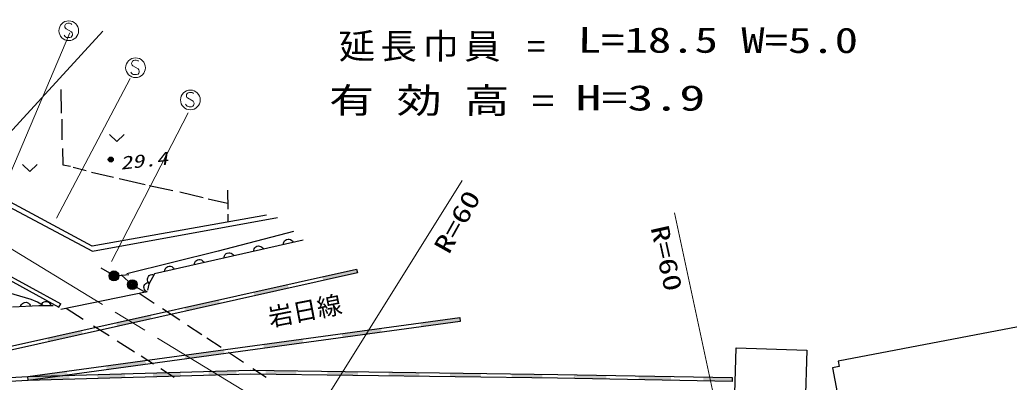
# Model space of a CAD drawing. Units: millimetres, scale not verified. Extents: x 40000 to 680000, y 20000 to 380000.
# Drawn here: x 351330 to 451187, y 265580 to 302129 of the extents above; entities that cross this region are included whole.
import ezdxf
from ezdxf.enums import TextEntityAlignment as Align

# ---------------------------------------------------------------- set-up
doc = ezdxf.new("R2010")
doc.units = ezdxf.units.MM
doc.header["$LTSCALE"] = 1000
doc.linetypes.add('CHAIN', pattern=[18.5, 12, -1.5, 3.5, -1.5])
for name, color, linetype, lineweight in [('M-BGD', 7, 'Continuous', 25), ('M-BGD-HTXT', 7, 'Continuous', 13), ('M-BMK', 2, 'CHAIN', 13), ('M-STR-STR1', 1, 'Continuous', 25)]:
    doc.layers.add(name, color=color, linetype=linetype, lineweight=lineweight)
doc.styles.add('ＭＳ ゴシック', font='')
doc.styles.get('ＭＳ ゴシック').set_extended_font_data('MS Gothic')

# ---------------------------------------------------------------- blocks, each defined once
blk = doc.blocks.new('BUHIN90')
at = {"color": 7, "linetype": 'Continuous', "lineweight": 25}
blk.add_lwpolyline([(-166, 472), (-44, 472), (68, 448), (203, 395), (296, 311), (368, 212), (420, 65), (426, -57), (405, -181), (334, -309), (262, -398), (166, -472)], dxfattribs=at)
blk = doc.blocks.new('BUHIN104')
at = {"color": 7, "linetype": 'Continuous', "lineweight": 25}
for radius in [498, 440, 382, 322, 265, 195, 135, 77.5, 15]:
    blk.add_circle((0, 0), radius, dxfattribs=at)
blk = doc.blocks.new('BUHIN105')
at = {"color": 7, "linetype": 'Continuous', "lineweight": 25}
for centre, radius in [((0, 0), 250), ((0, 0), 219), ((0, 0), 188), ((0, 0), 156), ((0, 0), 125), ((0, 0), 93.8), ((-1, 0), 62.5), ((0, 0), 31.2)]:
    blk.add_circle(centre, radius, dxfattribs=at)
blk = doc.blocks.new('BUHIN137')
at = {"color": 7, "linetype": 'Continuous', "lineweight": 13}
blk.add_lwpolyline([(676, -234), (730, -173), (756, -94), (764, 13), (746, 167), (696, 292), (609, 392), (492, 444), (378, 436), (304, 423), (209, 371), (162, 296), (-88, -282), (-171, -352), (-290, -406), (-411, -410), (-509, -386), (-607, -327), (-669, -178), (-695, 51), (-692, 152), (-658, 251), (-593, 339), (-487, 422)], dxfattribs=at)
blk.add_circle((0, 0), 995, dxfattribs=at)
blk = doc.blocks.new('BUHIN138')
at = {"color": 7, "linetype": 'Continuous', "lineweight": 13}
blk.add_lwpolyline([(268, 786), (-350, -40), (440, -704)], dxfattribs=at)

msp = doc.modelspace()

# ---------------------------------------------------------------- hatches: boundary and pattern name
at = {"layer": 'M-BGD'}
for points in [[(381859, 276212), (385328, 276983), (385414, 276593), (381946, 275821)], [(374921, 274669), (378390, 275440), (378477, 275050), (375008, 274279)], [(367984, 273126), (371453, 273898), (371539, 273507), (368071, 272736)], [(361046, 271583), (364515, 272355), (364602, 271964), (361133, 271193)], [(391763, 271558), (395727, 272099), (395781, 271702), (391817, 271162)], [(354109, 270040), (357578, 270812), (357664, 270421), (354196, 269650)], [(383835, 270478), (387799, 271018), (387853, 270622), (383889, 270081)], [(375908, 269397), (379871, 269937), (379926, 269541), (375962, 269001)], [(367980, 268316), (371944, 268857), (371998, 268460), (368034, 267920)], [(360052, 267236), (364016, 267776), (364070, 267380), (360106, 266839)], [(352125, 266155), (356088, 266695), (356142, 266299), (352179, 265759)], [(370385, 266682), (373194, 266763), (373205, 266363), (370396, 266282)], [(376157, 266782), (379258, 266739), (379252, 266339), (376152, 266382)], [(382359, 266695), (385459, 266652), (385454, 266252), (382353, 266295)], [(353531, 266196), (356340, 266277), (356352, 265877), (353543, 265796)], [(359149, 266358), (361958, 266439), (361970, 266039), (359161, 265958)], [(364767, 266520), (367576, 266601), (367587, 266201), (364779, 266120)], [(388560, 266609), (391661, 266566), (391655, 266166), (388555, 266209)], [(394762, 266522), (397863, 266479), (397857, 266079), (394756, 266122)], [(400964, 266436), (404064, 266393), (404059, 265993), (400958, 266036)], [(407251, 266341), (410521, 266281), (410513, 265881), (407243, 265941)], [(413791, 266221), (417061, 266161), (417054, 265761), (413784, 265821)], [(420331, 266100), (423236, 266047), (423229, 265647), (420324, 265700)]]:
    msp.add_hatch(color=256, dxfattribs=at).paths.add_polyline_path(points)

# ---------------------------------------------------------------- linework, layer by layer
for p, q in [((355462, 295084), (355505, 292715)), ((355568, 292123), (355568, 290007)), ((355653, 289161), (355674, 287511)), ((355674, 287511), (356457, 287363)), ((356710, 287278), (358022, 286919)), ((358572, 286771), (360793, 286263)), ((361363, 286129), (363974, 285534)), ((347313, 284811), (358653, 278810)), ((358624, 279315), (347450, 285306)), ((364371, 285434), (366784, 284906)), ((367478, 284773), (369825, 284211)), ((372354, 283022), (372321, 284939)), ((370338, 284079), (372288, 283650)), ((376240, 282425), (358624, 279315)), ((358653, 278810), (377341, 282205)), ((372359, 281740), (372354, 282526)), ((378950, 280763), (371353, 278808)), ((379924, 279920), (364936, 276516)), ((371353, 278808), (362148, 276524)), ((347036, 278073), (355477, 273470)), ((340234, 266955), (385328, 276983)), ((360407, 276567), (359554, 277089)), ((385328, 276983), (385415, 276593)), ((385415, 276593), (340321, 266564)), ((349967, 276085), (355267, 273156)), ((361331, 276356), (362326, 276456)), ((362312, 275748), (361560, 276407)), ((364936, 276516), (364351, 275451)), ((363118, 275162), (363975, 274647)), ((364351, 275451), (364218, 274866)), ((353242, 273295), (350593, 273143)), ((354704, 273295), (353242, 273295)), ((355267, 273156), (355477, 273470)), ((352125, 266155), (395727, 272099)), ((395781, 271702), (352179, 265759)), ((395727, 272099), (395781, 271702)), ((452806, 271305), (433916, 267712)), ((423510, 264450), (423646, 269033)), ((423646, 269033), (430746, 268821)), ((430746, 268821), (430538, 261842)), ((433916, 267712), (434021, 267161)), ((352125, 266155), (374602, 266803)), ((374602, 266803), (405616, 266371)), ((434021, 267161), (433345, 267032)), ((433345, 267032), (434118, 262971)), ((343804, 265723), (352125, 266155)), ((352141, 265755), (343824, 265323)), ((352179, 265759), (352125, 266155)), ((374605, 266403), (352141, 265755)), ((405608, 265971), (374605, 266403)), ((423229, 265647), (405608, 265971)), ((405616, 266371), (423237, 266047)), ((423237, 266047), (423229, 265647))]:
    msp.add_line(p, q, dxfattribs=at)
for points in [[(364174, 274671), (364071, 274736), (363989, 274816), (363903, 274933), (363869, 275053), (363860, 275176), (363895, 275327), (363955, 275434), (364038, 275528), (364167, 275598), (364275, 275635), (364396, 275646)], [(364403, 275545), (364321, 275636), (364265, 275735), (364214, 275872), (364215, 275997), (364241, 276117), (364315, 276253), (364403, 276339), (364508, 276406), (364652, 276439), (364766, 276444), (364885, 276422)], [(353728, 273295), (353115, 273638), (352481, 273924), (351341, 274242), (350202, 274576)], [(351419, 273190), (351452, 273307), (351506, 273408), (351595, 273523), (351701, 273589), (351816, 273631), (351971, 273640), (352091, 273612), (352204, 273558), (352307, 273454), (352373, 273360), (352417, 273247)], [(353473, 273295), (353513, 273410), (353573, 273507), (353668, 273617), (353778, 273677), (353896, 273712), (354051, 273712), (354168, 273677), (354278, 273617), (354376, 273507), (354436, 273410), (354473, 273295)]]:
    msp.add_lwpolyline(points, dxfattribs=at)
at = {"layer": 'M-BGD-HTXT'}
for p, q in [((345354, 285342), (359712, 300999)), ((349594, 284777), (356377, 300830)), ((355020, 282120), (362481, 296195)), ((360581, 277759), (368325, 292738)), ((380289, 260849), (395980, 285914)), ((417423, 282677), (423777, 253034))]:
    msp.add_line(p, q, dxfattribs=at)
at = {"layer": 'M-BMK'}
msp.add_line((349427, 279667), (380289, 260849), dxfattribs=at)
at = {"layer": 'M-STR-STR1'}
for p, q in [((355470, 272951), (364176, 274717)), ((363390, 274557), (364902, 273556)), ((356002, 273059), (357737, 271949)), ((365729, 273009), (367475, 271854)), ((358782, 271281), (360340, 270284)), ((368247, 271343), (369686, 270391)), ((361172, 269752), (362916, 268636)), ((370193, 270055), (371638, 269099)), ((363564, 268222), (364808, 267426)), ((372389, 268602), (373920, 267589)), ((365549, 266952), (366909, 266082)), ((374850, 266973), (376209, 266074))]:
    msp.add_line(p, q, dxfattribs=at)

# ---------------------------------------------------------------- block references
at = {"layer": 'M-BGD', "rotation": 83.42076}
for name, p in [('BUHIN105', (360516, 288032)), ('BUHIN90', (378425, 279580)), ('BUHIN90', (372430, 278218)), ('BUHIN90', (375428, 278899)), ('BUHIN90', (369433, 277537)), ('BUHIN104', (360834, 276306)), ('BUHIN90', (366435, 276856)), ('BUHIN104', (362689, 275419))]:
    msp.add_blockref(name, p, dxfattribs=at)
at = {"layer": 'M-BGD-HTXT', "rotation": 83.42076}
for name, p in [('BUHIN137', (356273, 301027)), ('BUHIN137', (363010, 297298)), ('BUHIN137', (368544, 294050)), ('BUHIN138', (361123, 290200)), ('BUHIN138', (352341, 287193))]:
    msp.add_blockref(name, p, dxfattribs=at)

# ---------------------------------------------------------------- texts
at = {"layer": 'M-BGD-HTXT', "style": 'ＭＳ ゴシック'}
for s, height, rotation, width, p in [('L=18.5 W=5.0', 2566, 359.9, 1.35, (407651, 298055)), ('有 効 高 =', 2566, 359.9, 1.3, (382547, 291956)), ('H=3.9', 2566, 359.9, 1.5, (407418, 292220)), ('R=60', 1833, 60.7, 1.35, (395110, 278110)), ('R=60', 1833, 282.6, 1.35, (414449, 281049))]:
    msp.add_text(s, height=height, rotation=rotation, dxfattribs=dict(at, width=width)).set_placement(p, align=Align.BOTTOM_LEFT)
at = {"layer": 'M-BGD-HTXT', "style": 'ＭＳ ゴシック', "oblique": 15, "width": 1.35}
msp.add_text('29.4', height=1320, rotation=6.2, dxfattribs=at).set_placement((361572, 286621), align=Align.BOTTOM_LEFT)
at = {"layer": 'M-BGD-HTXT', "style": 'ＭＳ ゴシック'}
msp.add_text('岩日線', height=1833, rotation=10.9, dxfattribs=at).set_placement((376705, 270626), align=Align.BOTTOM_LEFT)
at = {"layer": 'M-BGD-HTXT', "insert": (383507, 297906), "char_height": 2566, "attachment_point": 7, "rotation": 359.9, "style": 'ＭＳ ゴシック'}
msp.add_mtext('\\T1.15;\\W1.05;延長巾員\\~=', dxfattribs=at)

doc.saveas('drawing.dxf')
